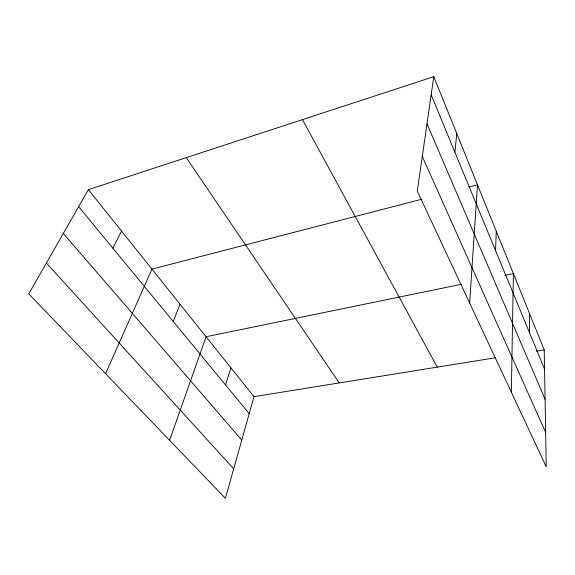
<?xml version="1.0" encoding="UTF-8"?>
<svg xmlns="http://www.w3.org/2000/svg" width="575" height="575" viewBox="0 0 575 575"><rect width="100%" height="100%" fill="white"/><g stroke="black" fill="none" stroke-linecap="round" stroke-linejoin="round"><path stroke-width="0.86" d="M511.34 392.186L513.396 273.621L504.721 275.403M495.528 250.52L496.283 231.301M469.653 303.075L477.494 184.819L468.826 187.062M454.897 152.231L456.766 133.537M433.78 76.669L417.292 191.166L546.25 466.807L544.23 349.902L433.78 76.669L88.377 189.657L28.75 293.854L225.407 498.331L253.978 396.664L88.377 189.657M225.529 384.927L230.906 367.813M169.625 440.328L206.058 336.756L461.358 284.309M173.255 321.482L180.047 304.247M105.548 373.707L151.951 269.122L422.007 199.187M112.88 248.213L121.497 231.057M253.978 396.664L495.291 357.787M536.36 351.174L544.23 349.902M46.395 263.019L233.694 468.833M63.322 233.45L241.773 440.083M78.646 206.669L249.205 413.655M186.264 157.636L339.221 382.928M302.464 119.629L437.287 367.13M422.294 156.472L545.653 432.422M426.988 123.848L545.078 399.28M431.164 94.839L544.561 369.128M529.489 313.44L529.518 332.738"/></g></svg>
